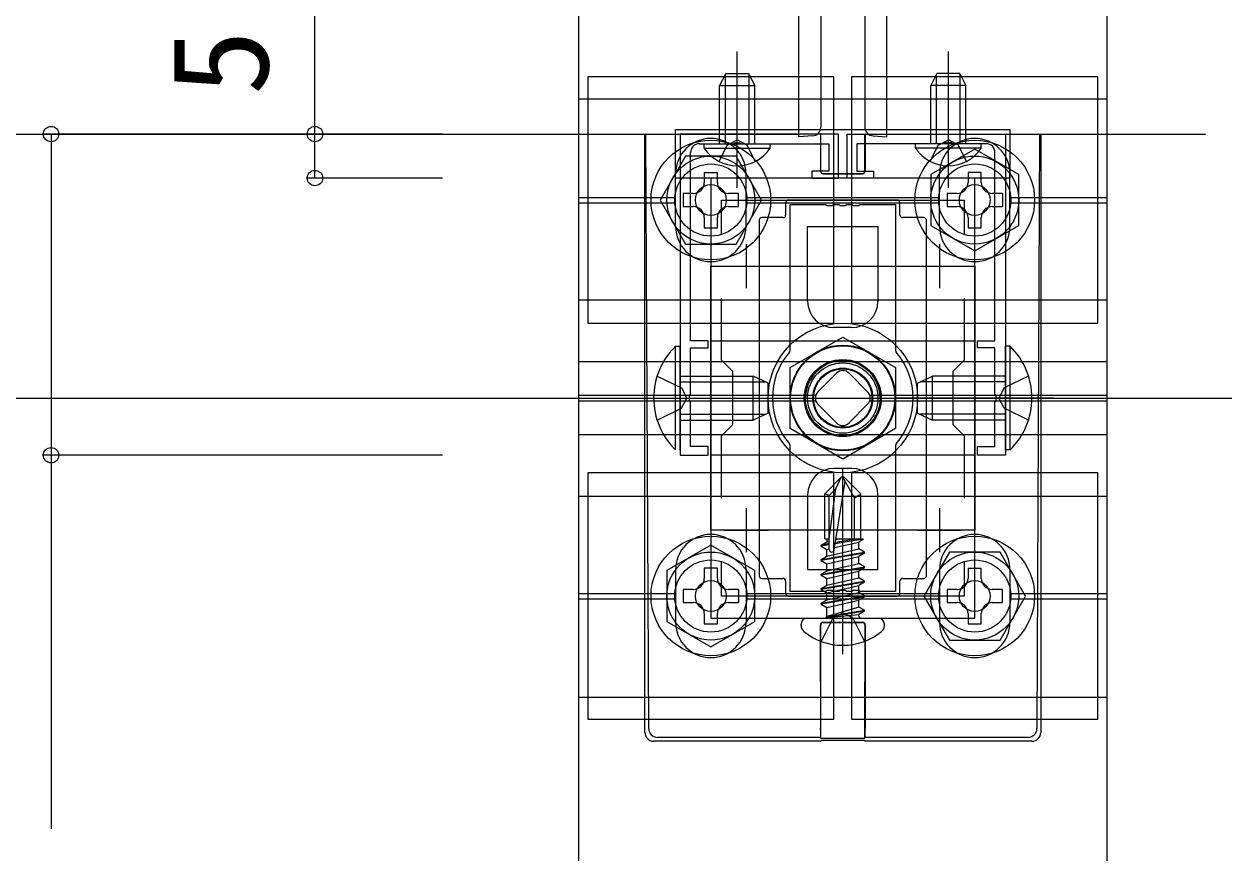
# Model space of a CAD drawing. Units: millimetres, scale not verified. Extents: x -875 to 875, y -1300 to 1294.
# Drawn here: x 655.9 to 793.2, y 842.2 to 936.4 of the extents above; entities that cross this region are included whole.
import ezdxf
from ezdxf.enums import TextEntityAlignment as Align

# ---------------------------------------------------------------- set-up
doc = ezdxf.new("R2010")
doc.units = ezdxf.units.MM
doc.header["$LTSCALE"] = 8
for name, color, linetype in [('0-2_YKK_11', 7, 'Continuous'), ('0-3_YKK_12', 2, 'Continuous'), ('0-4_YKK_13', 4, 'Continuous'), ('0-6_YKK_D', 6, 'Continuous'), ('0-8_YSS_K', 3, 'Continuous')]:
    doc.layers.add(name, color=color, linetype=linetype)
doc.styles.add('ＭＳ ゴシック', font='')
doc.styles.get('ＭＳ ゴシック').set_extended_font_data('MS Gothic')

msp = doc.modelspace()

# ---------------------------------------------------------------- linework, layer by layer
at = {"layer": '0-2_YKK_11'}
for p, q in [((738, 911.407), (738, 906.407)), ((760, 911.407), (760, 906.407)), ((735.5, 908.907), (740.5, 908.907)), ((757.5, 908.907), (762.5, 908.907)), ((738, 881.407), (738, 876.407)), ((760, 881.407), (760, 876.407)), ((735.5, 878.907), (740.5, 878.907)), ((757.5, 878.907), (762.5, 878.907))]:
    msp.add_line(p, q, dxfattribs=at)
for points in [[(730.5, 923.907), (730.5, 887.407), (733.7, 887.407), (733.7, 888.407), (731.7, 888.407), (731.7, 893.448), (731.58, 893.632), (731.58, 894.181), (731.7, 894.365), (731.7, 899.607), (733.7, 899.607), (733.7, 900.407), (731.7, 900.407), (731.7, 921.807)], [(732.7, 922.807), (736.542, 922.807), (736.725, 922.927), (737.275, 922.927), (737.458, 922.807), (747.4, 922.807), (747.4, 919.707), (745.5, 919.707), (745.5, 918.907), (748.5, 918.907), (748.5, 923.907), (730.5, 923.907)], [(765.3, 922.807), (761.458, 922.807), (761.275, 922.927), (760.725, 922.927), (760.542, 922.807), (750.6, 922.807), (750.6, 919.707), (752.5, 919.707), (752.5, 918.907), (749.5, 918.907), (749.5, 923.907), (767.5, 923.907)], [(767.5, 923.907), (767.5, 887.407), (764.3, 887.407), (764.3, 888.407), (766.3, 888.407), (766.3, 893.448), (766.42, 893.632), (766.42, 894.181), (766.3, 894.365), (766.3, 899.607), (764.3, 899.607), (764.3, 900.407), (766.3, 900.407), (766.3, 921.807)], [(735.2, 912.54), (735.2, 916.407), (762.8, 916.407), (762.8, 912.54)], [(735.2, 882.54), (735.2, 889.607), (736.5, 890.907), (736.5, 896.907), (735.2, 898.207), (735.2, 905.273)], [(762.8, 905.273), (762.8, 898.207), (761.5, 896.907), (761.5, 890.907), (762.8, 889.607), (762.8, 882.54)], [(762.8, 875.273), (762.8, 871.407), (735.2, 871.407), (735.2, 875.273)]]:
    msp.add_lwpolyline(points, dxfattribs=at)
msp.add_lwpolyline([(734, 918.907), (734, 868.907), (764, 868.907), (764, 918.907)], close=True, dxfattribs=at)
for centre, start, end in [((732.7, 921.807), 90.00001, 179.99999), ((765.3, 921.807), 0.00001, 89.99999)]:
    msp.add_arc(centre, 1, start, end, dxfattribs=at)
at = {"layer": '0-3_YKK_12'}
for p, q in [((744, 923.907), (744, 948.907)), ((754, 923.907), (754, 948.907)), ((-256, 923.907), (744, 923.907)), ((754, 923.907), (790.228, 923.907))]:
    msp.add_line(p, q, dxfattribs=at)
msp.add_circle((749, 893.907), 6, dxfattribs=at)
at = {"layer": '0-4_YKK_13'}
for p, q in [((744, 923.607), (744, 949.207)), ((754, 923.607), (754, 949.207)), ((746.5, 947.813), (746.5, 925)), ((751.5, 947.813), (751.5, 925)), ((737, 917.807), (737, 933.307)), ((761, 917.807), (761, 933.307)), ((735.7, 930.807), (735, 929.407)), ((735.654, 922.807), (735.654, 930.715)), ((735.7, 930.807), (738.3, 930.807)), ((738.3, 930.807), (739, 929.407)), ((738.346, 922.807), (738.346, 930.715)), ((759.7, 930.807), (759, 929.407)), ((759.654, 922.807), (759.654, 930.715)), ((762.3, 930.807), (759.7, 930.807)), ((762.3, 930.807), (763, 929.407)), ((762.346, 922.807), (762.346, 930.715)), ((739, 922.807), (739, 929.407)), ((759, 922.807), (759, 929.407)), ((719, 927.907), (779, 927.907)), ((746.5, 925), (746.5, 924.7)), ((751.5, 925), (751.5, 924.7)), ((726.5, 855.905), (726.5, 923.907)), ((726.934, 856.343), (726.625, 923.907)), ((733.25, 922.298), (733.25, 922.807)), ((733.25, 922.807), (740.75, 922.807)), ((745.561, 923.702), (744, 923.607)), ((746.474, 923.907), (746.474, 919.689)), ((746.492, 919.707), (746.496, 923.907)), ((751.508, 919.707), (751.504, 923.907)), ((751.526, 923.907), (751.526, 919.689)), ((752.439, 923.702), (754, 923.607)), ((764.75, 922.807), (757.25, 922.807)), ((764.75, 922.298), (764.75, 922.807)), ((771.375, 923.907), (771.066, 856.343)), ((771.5, 923.907), (771.5, 855.905)), ((730, 913.407), (730, 919.407)), ((733.25, 919.557), (733.25, 918.407)), ((733.25, 919.557), (734.75, 919.557)), ((734.75, 918.407), (734.75, 919.557)), ((738, 913.407), (738, 919.407)), ((746.774, 919.389), (751.226, 919.389)), ((746.791, 919.407), (751.209, 919.407)), ((760, 913.407), (760, 919.407)), ((764.75, 919.557), (763.25, 919.557)), ((763.25, 919.557), (763.25, 918.407)), ((764.75, 918.407), (764.75, 919.557)), ((768, 913.407), (768, 919.407)), ((730.85, 917.157), (730.85, 915.657)), ((732, 917.157), (730.85, 917.157)), ((737.15, 917.157), (736, 917.157)), ((737.15, 915.657), (737.15, 917.157)), ((762, 917.157), (760.85, 917.157)), ((767.15, 917.157), (766, 917.157)), ((767.15, 917.157), (767.15, 915.657)), ((719, 916.707), (730, 916.707)), ((719, 916.107), (730, 916.107)), ((738, 916.707), (760, 916.707)), ((738, 916.107), (760, 916.107)), ((742.5, 916.107), (742.5, 914.706)), ((755.2, 916.407), (742.8, 916.407)), ((755.5, 914.706), (755.5, 916.107)), ((768, 916.707), (779, 916.707)), ((768, 916.107), (779, 916.107)), ((730.85, 915.657), (732, 915.657)), ((733.25, 914.407), (733.25, 913.257)), ((736, 915.657), (737.15, 915.657)), ((742.2, 914.407), (739.8, 914.407)), ((758.2, 914.407), (755.8, 914.407)), ((763.25, 914.407), (763.25, 913.257)), ((764.75, 913.257), (764.75, 914.407)), ((766, 915.657), (767.15, 915.657)), ((739.5, 914.107), (739.5, 873.706)), ((758.5, 873.706), (758.5, 914.107)), ((763.25, 913.257), (764.75, 913.257)), ((719, 905.057), (779, 905.057)), ((750, 901.907), (748, 901.907)), ((730.5, 888.007), (730.5, 899.807)), ((767.5, 888.007), (767.5, 899.807)), ((719, 898.057), (779, 898.057)), ((746.172, 894.614), (748.293, 896.735)), ((749.707, 896.735), (751.828, 894.614)), ((730.5, 896.407), (738.8, 896.407)), ((730.5, 895.752), (740.19, 895.752)), ((740.5, 895.607), (738.8, 896.407)), ((740.5, 892.207), (740.5, 895.607)), ((757.5, 895.607), (759.2, 896.407)), ((757.5, 892.207), (757.5, 895.607)), ((767.5, 895.752), (757.81, 895.752)), ((767.5, 896.407), (759.2, 896.407)), ((745.925, 894.207), (719, 894.207)), ((725, 893.907), (743, 893.907)), ((779, 894.207), (752.075, 894.207)), ((773, 893.907), (755, 893.907)), ((719, 893.607), (745.925, 893.607)), ((748.293, 891.078), (746.172, 893.199)), ((751.828, 893.199), (749.707, 891.078)), ((752.075, 893.607), (779, 893.607)), ((730.5, 892.061), (740.19, 892.061)), ((740.5, 892.207), (738.8, 891.407)), ((757.5, 892.207), (759.2, 891.407)), ((767.5, 892.061), (757.81, 892.061)), ((719, 889.757), (779, 889.757)), ((768.009, 888.007), (767.5, 888.007)), ((750, 885.907), (748, 885.907)), ((749, 864.807), (749, 885.908)), ((748.825, 884.907), (746.95, 883.032)), ((748.035, 876.654), (749.289, 884.405)), ((748.207, 883.581), (748.825, 884.907)), ((749.175, 884.907), (748.825, 884.907)), ((750.35, 882.568), (749, 884.907)), ((749.175, 884.907), (751.05, 883.032)), ((746.95, 877.907), (746.95, 883.032)), ((747.45, 882.824), (746.95, 883.032)), ((747.45, 877.907), (748.207, 883.581)), ((751.05, 877.907), (751.05, 883.032)), ((719, 882.757), (779, 882.757)), ((746.528, 877.203), (747.176, 877.577)), ((746.528, 877.203), (747.45, 877.411)), ((746.528, 877.085), (747.45, 877.294)), ((746.95, 877.907), (747.45, 877.907)), ((747.176, 877.907), (747.176, 877.577)), ((747.176, 877.577), (747.45, 877.639)), ((748.077, 876.915), (750.824, 877.536)), ((751.311, 877.882), (748.149, 877.355)), ((750.749, 877.907), (748.168, 877.476)), ((748.636, 877.907), (748.223, 877.813)), ((748.238, 877.907), (751.05, 877.907)), ((751.311, 877.816), (750.824, 877.536)), ((750.824, 876.753), (750.824, 877.536)), ((751.311, 877.882), (751.05, 877.907)), ((751.311, 877.882), (751.311, 877.882)), ((751.311, 877.882), (751.311, 877.816)), ((746.528, 877.085), (746.528, 877.203)), ((746.528, 877.085), (747.176, 876.712)), ((746.528, 875.555), (751.472, 876.379)), ((751.472, 876.261), (746.528, 875.437)), ((746.528, 875.555), (747.176, 875.929)), ((747.176, 876.712), (747.45, 876.774)), ((747.176, 875.929), (750.824, 876.753)), ((747.176, 875.929), (747.176, 876.712)), ((751.472, 876.379), (750.824, 876.753)), ((751.472, 876.261), (750.824, 875.888)), ((751.472, 876.261), (751.472, 876.379)), ((734.75, 874.557), (733.25, 874.557)), ((733.25, 874.557), (733.25, 873.407)), ((734.75, 873.407), (734.75, 874.557)), ((746.528, 875.437), (746.528, 875.555)), ((746.528, 875.437), (747.176, 875.064)), ((746.528, 873.907), (751.472, 874.731)), ((751.472, 874.614), (746.528, 873.79)), ((747.176, 875.064), (750.824, 875.888)), ((747.176, 874.281), (750.824, 875.105)), ((747.176, 874.281), (747.176, 875.064)), ((750.824, 875.105), (750.824, 875.888)), ((751.472, 874.731), (750.824, 875.105)), ((751.472, 874.614), (750.824, 874.24)), ((751.472, 874.614), (751.472, 874.731)), ((763.25, 874.557), (763.25, 873.407)), ((763.25, 874.557), (764.75, 874.557)), ((764.75, 873.407), (764.75, 874.557)), ((730, 874.407), (730, 868.407)), ((738, 874.407), (738, 868.407)), ((739.8, 873.407), (742.2, 873.407)), ((746.528, 873.907), (747.176, 874.281)), ((746.528, 873.79), (746.528, 873.907)), ((746.528, 873.79), (747.176, 873.416)), ((747.176, 873.416), (750.824, 874.24)), ((747.176, 872.633), (750.824, 873.457)), ((747.176, 872.633), (747.176, 873.416)), ((750.824, 873.457), (750.824, 874.24)), ((751.472, 873.083), (750.824, 873.457)), ((755.8, 873.407), (758.2, 873.407)), ((760, 874.407), (760, 868.407)), ((768, 874.407), (768, 868.407)), ((732, 872.157), (730.85, 872.157)), ((737.15, 872.157), (736, 872.157)), ((737.15, 872.157), (737.15, 870.657)), ((742.5, 873.107), (742.5, 871.706)), ((746.528, 872.259), (751.472, 873.083)), ((751.472, 872.966), (746.528, 872.142)), ((746.528, 872.259), (747.176, 872.633)), ((746.528, 872.142), (746.528, 872.259)), ((746.528, 872.142), (747.176, 871.768)), ((747.176, 871.768), (750.824, 872.592)), ((747.176, 870.985), (750.824, 871.809)), ((751.472, 872.966), (750.824, 872.592)), ((750.824, 871.809), (750.824, 872.592)), ((751.472, 872.966), (751.472, 873.083)), ((755.5, 871.706), (755.5, 873.107)), ((760.85, 872.157), (760.85, 870.657)), ((762, 872.157), (760.85, 872.157)), ((767.15, 872.157), (766, 872.157)), ((767.15, 870.657), (767.15, 872.157)), ((719, 871.707), (730, 871.707)), ((719, 871.107), (730, 871.107)), ((736, 870.657), (737.15, 870.657)), ((738, 871.707), (760, 871.707)), ((738, 871.107), (760, 871.107)), ((742.8, 871.407), (755.2, 871.407)), ((751.472, 871.318), (746.528, 870.494)), ((746.528, 870.612), (747.176, 870.985)), ((746.528, 870.494), (746.528, 870.612)), ((746.528, 870.494), (747.176, 870.12)), ((747.176, 870.985), (747.176, 871.768)), ((747.176, 870.12), (750.824, 870.944)), ((751.472, 871.318), (750.824, 870.944)), ((750.824, 870.161), (750.824, 870.944)), ((751.472, 871.318), (751.472, 871.436)), ((760.85, 870.657), (762, 870.657)), ((766, 870.657), (767.15, 870.657)), ((768, 871.707), (779, 871.707)), ((768, 871.107), (779, 871.107)), ((733.25, 869.407), (733.25, 868.257)), ((734.75, 868.257), (734.75, 869.407)), ((747.176, 869.107), (747.176, 870.12)), ((750.824, 870.161), (747.234, 869.081)), ((747.234, 869.081), (751.472, 869.788)), ((751.472, 869.67), (747.234, 868.964)), ((747.234, 868.964), (750.824, 869.296)), ((747.234, 868.964), (747.234, 869.081)), ((747.875, 868.907), (749, 869.505)), ((750.125, 868.907), (749, 869.505)), ((751.472, 869.67), (750.824, 869.296)), ((750.824, 869.107), (750.824, 869.296)), ((751.472, 869.67), (751.472, 869.788)), ((763.25, 869.407), (763.25, 868.257)), ((733.25, 868.257), (734.75, 868.257)), ((744.265, 868.045), (744.265, 868.207)), ((744.965, 868.907), (753.035, 868.907)), ((746.448, 868.124), (746.448, 856.347)), ((746.499, 855.244), (746.466, 868.106)), ((747.875, 868.907), (746.55, 866.249)), ((746.748, 868.424), (751.252, 868.424)), ((746.765, 868.407), (751.235, 868.407)), ((750.125, 868.907), (751.45, 866.249)), ((751.552, 868.124), (751.552, 856.347)), ((753.735, 868.045), (753.735, 868.207)), ((719, 859.907), (779, 859.907)), ((746.464, 855.349), (727.933, 855.349)), ((746.464, 855.349), (746.499, 855.244)), ((770.067, 855.349), (751.536, 855.349)), ((746.5, 854.907), (727.494, 854.907)), ((746.499, 855.244), (751.501, 855.244)), ((746.5, 854.907), (746.535, 855.012)), ((746.535, 855.012), (751.465, 855.012)), ((751.465, 855.012), (751.5, 854.907)), ((770.506, 854.907), (751.5, 854.907))]:
    msp.add_line(p, q, dxfattribs=at)
for points in [[(779, 992.607), (779, 795.207), (719, 795.207), (719, 992.607)], [(720, 902.407), (748, 902.407), (748, 930.407), (720, 930.407)], [(750, 902.407), (778, 902.407), (778, 930.407), (750, 930.407)], [(730, 924.407), (768, 924.407), (768, 918.907), (730, 918.907)], [(731.113, 921.407), (728.226, 916.407), (731.113, 911.407), (736.887, 911.407), (739.774, 916.407), (736.887, 921.407)], [(769, 919.293), (764, 922.18), (759, 919.293), (759, 913.52), (764, 910.633), (769, 913.52)], [(764, 908.907), (764, 878.907), (734, 878.907), (734, 908.907)], [(743, 897.371), (749, 900.835), (755, 897.371), (755, 890.442), (749, 886.978), (743, 890.442)], [(734, 887.407), (734, 900.407), (764, 900.407), (764, 887.407)], [(720, 857.407), (748, 857.407), (748, 885.407), (720, 885.407)], [(750, 857.407), (778, 857.407), (778, 885.407), (750, 885.407)], [(739, 874.293), (734, 877.18), (729, 874.293), (729, 868.52), (734, 865.633), (739, 868.52)], [(761.113, 876.407), (758.226, 871.407), (761.113, 866.407), (766.887, 866.407), (769.774, 871.407), (766.887, 876.407)]]:
    msp.add_lwpolyline(points, close=True, dxfattribs=at)
for points in [[(735, 922.807), (735, 929.407), (739, 929.407)], [(763, 922.807), (763, 929.407), (759, 929.407)], [(733.25, 922.298), (740.75, 922.298), (740.75, 922.807)], [(734.95, 920.797), (735.855, 922.653), (737, 923.262)], [(739.05, 920.797), (738.145, 922.653), (737, 923.262)], [(764.75, 922.298), (757.25, 922.298), (757.25, 922.807)], [(758.95, 920.797), (759.855, 922.653), (761, 923.262)], [(763.05, 920.797), (762.145, 922.653), (761, 923.262)], [(760.85, 917.157), (760.85, 915.657), (762, 915.657)], [(742.928, 899.115), (743, 899.31), (743, 915.907), (747.042, 915.907), (747.225, 915.787), (747.775, 915.787), (747.958, 915.907), (748.542, 915.907), (748.725, 915.787), (749.275, 915.787), (749.458, 915.907), (750.042, 915.907), (750.225, 915.787), (750.775, 915.787), (750.958, 915.907), (755, 915.907)], [(755, 915.907), (755, 899.31), (755.072, 899.115)], [(733.25, 913.257), (734.75, 913.257), (734.75, 914.407)], [(745, 904.907), (745, 913.407), (753, 913.407), (753, 904.907)], [(729.991, 888.007), (729.991, 899.807), (730.5, 899.807)], [(768.009, 888.007), (768.009, 899.807), (767.5, 899.807)], [(727.889, 896.407), (730.667, 895.052), (731.276, 893.907)], [(730.5, 891.407), (738.8, 891.407), (738.8, 896.407)], [(767.5, 891.407), (759.2, 891.407), (759.2, 896.407)], [(770.111, 896.407), (767.333, 895.052), (766.724, 893.907)], [(727.889, 891.407), (730.667, 892.762), (731.276, 893.907)], [(770.111, 891.407), (767.333, 892.762), (766.724, 893.907)], [(755.072, 888.698), (755, 888.503), (755, 871.907), (750.958, 871.907), (750.775, 872.027), (750.225, 872.027), (750.042, 871.907), (749.458, 871.907), (749.275, 872.027), (748.725, 872.027), (748.542, 871.907), (747.958, 871.907), (747.775, 872.027), (747.225, 872.027), (747.042, 871.907), (743, 871.907), (743, 888.503), (742.928, 888.698)], [(745, 882.907), (745, 874.407), (753, 874.407), (753, 882.907)], [(747.45, 876.701), (747.45, 882.824), (748.207, 883.581)], [(750.35, 877.907), (750.35, 882.568), (751.05, 883.032)], [(730.85, 872.157), (730.85, 870.657), (732, 870.657)], [(746.528, 870.612), (751.472, 871.436), (750.824, 871.809)], [(751.472, 869.67), (751.472, 869.788), (750.824, 870.161)], [(763.25, 868.257), (764.75, 868.257), (764.75, 869.407)], [(751.536, 855.349), (751.501, 855.244), (751.534, 868.106)]]:
    msp.add_lwpolyline(points, dxfattribs=at)
for centre, radius in [((734, 916.407), 6.8), ((764, 916.407), 6.8), ((734, 916.407), 5), ((764, 916.407), 5), ((734, 916.407), 4.1), ((764, 916.407), 4.1), ((734, 916.407), 1.75), ((764, 916.407), 1.75), ((749, 893.907), 8.5), ((749, 893.907), 8.5), ((749, 893.907), 5.928), ((749, 893.907), 4.375), ((749, 893.907), 4.25), ((749, 893.907), 4.25), ((749, 893.907), 4), ((749, 893.907), 4), ((749, 893.907), 4), ((749, 893.907), 3.4), ((749, 893.907), 3.324), ((749, 893.907), 3.32), ((734, 871.407), 6.8), ((764, 871.407), 6.8), ((734, 871.407), 5), ((764, 871.407), 5), ((734, 871.407), 4.1), ((764, 871.407), 4.1), ((734, 871.407), 1.75), ((764, 871.407), 1.75)]:
    msp.add_circle(centre, radius, dxfattribs=at)
for centre, radius, start, end in [((745.5, 924.7), 1, 273.5, 0), ((752.5, 924.7), 1, 180, 266.5), ((734, 919.407), 4, 0, 180), ((764, 919.407), 4, 0, 180), ((737, 924.833), 4.527, 214.06671, 325.93329), ((761, 924.833), 4.527, 214.06671, 325.93329), ((732, 918.407), 1.25, 270, 0), ((736, 918.407), 1.25, 180, 270), ((762, 918.407), 1.25, 270, 0), ((766, 918.407), 1.25, 180, 270), ((732, 914.407), 1.25, 0, 90), ((736, 914.407), 1.25, 90, 180), ((762, 914.407), 1.25, 0, 90), ((766, 914.407), 1.25, 90, 180), ((734, 913.407), 4, 180, 0), ((764, 913.407), 4, 180, 0), ((748, 904.907), 3, 180.00001, 269.99999), ((750, 904.907), 3, 270.00001, 359.99999), ((735.732, 893.907), 8.232, 134.2189, 225.7811), ((762.268, 893.907), 8.232, 314.2189, 45.7811), ((749, 893.907), 8, 139.3793, 220.6207), ((749, 893.907), 4.25, 359.99999, 180.00001), ((749, 893.907), 8, 319.3793, 40.6207), ((749, 896.028), 1, 45, 135), ((746.879, 893.907), 1, 135, 225), ((751.121, 893.907), 1, 315, 45), ((749, 891.785), 1, 225, 315), ((748, 882.907), 3, 90.00001, 179.99999), ((750, 882.907), 3, 0.00001, 89.99999), ((734, 874.407), 4, 0, 180), ((764, 874.407), 4, 0, 180), ((747.744, 876.701), 0.294, 180, 270), ((747.744, 876.701), 0.294, 270, 350.8071), ((732, 873.407), 1.25, 270, 0), ((736, 873.407), 1.25, 180, 270), ((762, 873.407), 1.25, 270, 0), ((766, 873.407), 1.25, 180, 270), ((732, 869.407), 1.25, 0, 90), ((736, 869.407), 1.25, 90, 180), ((762, 869.407), 1.25, 0, 90), ((766, 869.407), 1.25, 90, 180), ((746.976, 869.107), 0.2, 270, 360), ((751.024, 869.107), 0.2, 180, 270), ((734, 868.407), 4, 180, 0), ((744.965, 868.207), 0.7, 90, 180), ((745.127, 868.045), 0.862, 180, 230.87645), ((753.035, 868.207), 0.7, 0, 90), ((752.873, 868.045), 0.862, 309.12355, 0), ((764, 868.407), 4, 180, 0), ((749, 872.807), 7, 230.87645, 270), ((749, 872.807), 7, 270, 309.12355), ((727.936, 856.351), 1.002, 180.44387, 269.81844), ((770.064, 856.351), 1.002, 270.18156, 359.55613)]:
    msp.add_arc(centre, radius, start, end, dxfattribs=at)
for centre, major_axis, ratio, start_param, end_param in [((746.774, 919.689), (-0.212, -0.212), 0.999695, 5.4979394, 7.0684312), ((746.792, 919.707), (0.133, 0.27), 0.998319, 2.0276261, 3.5981179), ((751.208, 919.707), (-0.133, 0.27), 0.998319, 2.6850674, 4.2555592), ((751.226, 919.689), (0.212, -0.212), 0.999695, 5.4979394, 7.0684312), ((742.8, 916.106), (-0.212, 0.212), 0.999695, 5.4979394, 7.0684312), ((755.2, 916.106), (0.212, 0.212), 0.999695, 5.4979394, 7.0684312), ((739.8, 914.106), (-0.212, 0.212), 0.999695, 5.4979394, 7.0684312), ((742.2, 914.707), (0.212, -0.212), 0.999695, 5.4979394, 7.0684312), ((755.8, 914.707), (-0.212, -0.212), 0.999695, 5.4979394, 7.0684312), ((758.2, 914.106), (0.212, 0.212), 0.999695, 5.4979394, 7.0684312), ((739.8, 873.707), (-0.212, -0.212), 0.999695, 5.4979394, 7.0684312), ((742.2, 873.106), (0.212, 0.212), 0.999695, 5.4979394, 7.0684312), ((755.8, 873.106), (-0.212, 0.212), 0.999695, 5.4979394, 7.0684312), ((758.2, 873.707), (0.212, -0.212), 0.999695, 5.4979394, 7.0684312), ((742.8, 871.707), (-0.212, -0.212), 0.999695, 5.4979394, 7.0684312), ((755.2, 871.707), (0.212, -0.212), 0.999695, 5.4979394, 7.0684312), ((746.748, 868.124), (0.212, -0.212), 0.999695, 2.3563468, 3.9268385), ((746.766, 868.106), (-0.123, 0.275), 0.996125, 5.8635017, 7.4339934), ((751.234, 868.106), (0.123, 0.275), 0.996125, 5.1323772, 6.702869), ((751.252, 868.124), (-0.212, -0.212), 0.999695, 2.3563468, 3.9268385), ((727.501, 855.913), (0.487, 0.883), 0.991424, 2.0784135, 3.641926), ((746.465, 856.347), (0, 1), 0.017455, 1.5707963, 3.0892328), ((751.535, 856.347), (0, 1), 0.017455, 3.1939525, 4.712389), ((770.499, 855.913), (-0.487, 0.883), 0.991424, 2.6412593, 4.2047718)]:
    msp.add_ellipse(centre, major_axis=major_axis, ratio=ratio, start_param=start_param, end_param=end_param, dxfattribs=at)
at = {"layer": '0-6_YKK_D'}
for p, q in [((703.5, 923.907), (658, 923.907)), ((703.5, 923.907), (688, 923.907)), ((703.5, 918.907), (688, 918.907)), ((703.5, 887.407), (658, 887.407))]:
    msp.add_line(p, q, dxfattribs=at)
for points in [[(689, 918.907), (689, 923.907), (689, 940.1)], [(659, 923.907), (659, 887.407), (659, 844.963)]]:
    msp.add_lwpolyline(points, dxfattribs=at)
for centre in [(659, 923.907), (689, 923.907), (689, 918.907), (659, 887.407)]:
    msp.add_circle(centre, 0.875, dxfattribs=at)
at = {"layer": '0-8_YSS_K'}
msp.add_line((-201, 893.907), (793.228, 893.907), dxfattribs=at)

# ---------------------------------------------------------------- texts
at = {"layer": '0-6_YKK_D', "style": 'ＭＳ ゴシック'}
msp.add_text('5', height=11, rotation=90, dxfattribs=at).set_placement((687, 928.299), align=Align.BOTTOM_LEFT)

doc.saveas('drawing.dxf')
